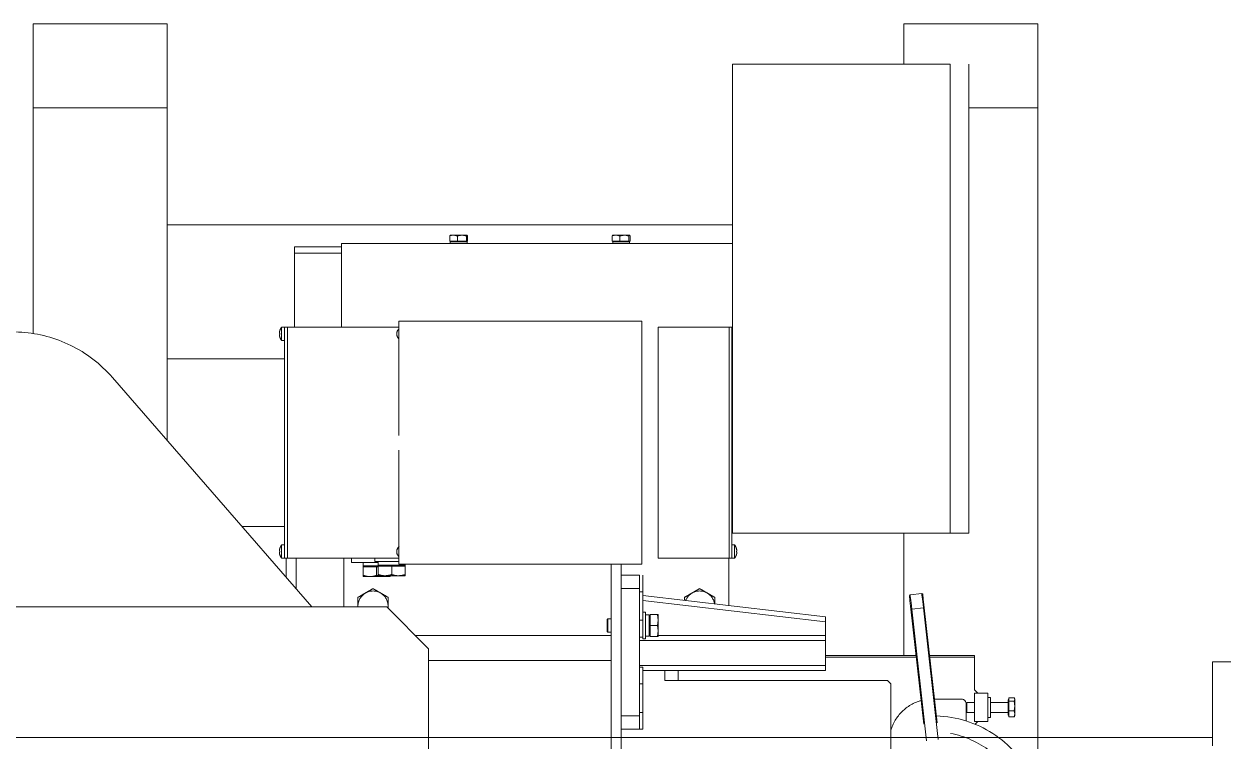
# Model space of a CAD drawing. Extents: x -681219 to -550379, y -242630 to -158199.
# Drawn here: x -670748 to -670032, y -209369 to -208940 of the extents above; entities that cross this region are included whole.
import ezdxf

# ---------------------------------------------------------------- set-up
doc = ezdxf.new("R2010")
doc.units = 0
doc.header["$LTSCALE"] = 1000
doc.linetypes.add('DASHED2', pattern=[9.525, 6.35, -3.175])
doc.layers.get('0').update_dxf_attribs({"linetype": 'CONTINUOUS'})
doc.layers.add('future', color=4, linetype='DASHED2', lineweight=0)

# ---------------------------------------------------------------- blocks, each defined once
blk = doc.blocks.new('*U130')
at = {"color": 0, "linetype": 'ByBlock', "lineweight": -2}
for p, q in [((-2287.25, 575.88), (-2287.25, 625.88)), ((-2287.25, 625.88), (-2207.25, 625.88)), ((-2207.25, 625.88), (-2207.25, 575.88)), ((-1767.25, 601.88), (-1767.25, 625.88)), ((-1767.25, 625.88), (-1687.25, 625.88)), ((-1687.25, 625.88), (-1687.25, 575.88)), ((-1869.6, 601.88), (-1869.6, 321.88)), ((-1739.6, 601.88), (-1869.6, 601.88)), ((-1739.6, 321.88), (-1739.6, 601.88)), ((-1728.6, 321.88), (-1728.6, 601.88)), ((-2287.25, 575.88), (-2207.25, 575.88)), ((-2287.25, 575.88), (-2287.25, 441.08)), ((-2207.25, 575.88), (-2207.25, 377.33)), ((-1728.6, 575.88), (-1687.25, 575.88)), ((-1687.25, 575.88), (-1687.25, 118.88)), ((-2207.25, 505.88), (-2207.25, 425.88)), ((-1869.6, 505.88), (-2207.25, 505.88)), ((-1869.6, 494.88), (-2103.1, 494.88)), ((-2103.1, 494.88), (-2103.1, 444.88)), ((-2038.44, 499.33), (-2036.15, 499.78)), ((-2038.44, 496.28), (-2038.44, 499.33)), ((-2036.15, 496.28), (-2038.44, 496.28)), ((-2038.14, 495.78), (-2038.14, 494.88)), ((-2028.06, 495.78), (-2038.14, 495.78)), ((-2036.15, 499.78), (-2038.1, 499.78)), ((-2038.1, 496.28), (-2038.1, 495.78)), ((-2031.19, 499.78), (-2036.15, 499.78)), ((-2033.86, 496.28), (-2036.15, 496.28)), ((-2033.86, 496.28), (-2033.86, 499.33)), ((-2031.19, 496.28), (-2033.86, 496.28)), ((-2031.19, 499.78), (-2028.15, 499.78)), ((-2028.52, 496.28), (-2031.19, 496.28)), ((-2028.52, 499.33), (-2028.15, 499.78)), ((-2028.52, 496.28), (-2028.52, 499.33)), ((-2028.15, 496.28), (-2028.52, 496.28)), ((-2027.77, 496.28), (-2028.15, 496.28)), ((-2028.1, 495.78), (-2028.1, 496.28)), ((-2028.06, 494.88), (-2028.06, 495.78)), ((-2027.77, 496.28), (-2027.77, 499.33)), ((-1941.44, 499.33), (-1939.15, 499.78)), ((-1941.44, 496.28), (-1941.44, 499.33)), ((-1939.15, 496.28), (-1941.44, 496.28)), ((-1941.14, 495.78), (-1941.14, 494.88)), ((-1931.06, 495.78), (-1941.14, 495.78)), ((-1939.15, 499.78), (-1941.1, 499.78)), ((-1941.1, 496.28), (-1941.1, 495.78)), ((-1934.19, 499.78), (-1939.15, 499.78)), ((-1936.86, 496.28), (-1939.15, 496.28)), ((-1936.86, 496.28), (-1936.86, 499.33)), ((-1934.19, 496.28), (-1936.86, 496.28)), ((-1934.19, 499.78), (-1931.15, 499.78)), ((-1931.52, 496.28), (-1934.19, 496.28)), ((-1931.52, 499.33), (-1931.15, 499.78)), ((-1931.52, 496.28), (-1931.52, 499.33)), ((-1931.15, 496.28), (-1931.52, 496.28)), ((-1930.77, 496.28), (-1931.15, 496.28)), ((-1931.1, 495.78), (-1931.1, 496.28)), ((-1931.06, 494.88), (-1931.06, 495.78)), ((-1930.77, 496.28), (-1930.77, 499.33)), ((-2131.1, 492.88), (-2103.1, 492.88)), ((-2131.1, 492.88), (-2131.1, 489.14)), ((-2131.1, 489.14), (-2131.1, 444.88)), ((-2131.1, 489.14), (-2103.1, 489.14)), ((-2137.1, 444.88), (-2138.83, 444.88)), ((-2138.83, 436.88), (-2138.83, 444.88)), ((-2137.1, 444.88), (-2137.1, 306.88)), ((-2137.1, 444.88), (-2135.37, 444.88)), ((-2135.37, 444.88), (-2135.37, 306.88)), ((-2135.37, 444.88), (-2068.75, 444.88)), ((-1923.75, 448.38), (-2068.75, 448.38)), ((-2068.75, 448.38), (-2068.75, 380.24)), ((-1923.75, 303.38), (-1923.75, 448.38)), ((-1914.1, 444.88), (-1871.6, 444.88)), ((-1914.1, 444.88), (-1914.1, 306.88)), ((-1871.6, 444.88), (-1871.6, 306.88)), ((-1871.6, 444.88), (-1870.1, 444.88)), ((-1869.6, 444.88), (-1870.1, 444.88)), ((-1870.1, 444.88), (-1870.1, 306.88)), ((-2139.91, 442.81), (-2139.9, 442.8)), ((-2139.9, 438.95), (-2139.91, 438.95)), ((-2138.83, 436.88), (-2137.1, 436.88)), ((-1870.1, 436.88), (-1869.6, 436.88)), ((-2137.1, 425.88), (-2207.25, 425.88)), ((-1869.6, 425.88), (-1870.1, 425.88)), ((-2120.81, 277.88), (-2239.88, 414.86)), ((-2068.75, 371.52), (-2068.75, 303.38)), ((-2162.53, 325.88), (-2137.1, 325.88)), ((-1870.1, 325.88), (-1869.6, 325.88)), ((-1739.6, 321.88), (-1869.6, 321.88)), ((-1767.25, 248.88), (-1767.25, 321.88)), ((-1739.6, 321.88), (-1728.6, 321.88)), ((-2137.1, 314.88), (-2138.83, 314.88)), ((-2138.83, 306.88), (-2138.83, 314.88)), ((-1868.38, 314.88), (-1870.1, 314.88)), ((-1868.38, 314.88), (-1868.38, 306.88)), ((-2138.83, 306.88), (-2137.1, 306.88)), ((-2137.1, 306.88), (-2135.37, 306.88)), ((-2136.1, 306.88), (-2136.1, 295.47)), ((-2135.37, 306.88), (-2068.75, 306.88)), ((-2130.1, 306.88), (-2130.1, 288.56)), ((-2101.75, 306.88), (-2101.75, 277.88)), ((-2097.1, 306.88), (-2097.1, 304.38)), ((-2097.1, 304.38), (-2081.19, 304.38)), ((-2090.19, 304.38), (-2090.19, 302.38)), ((-2090.19, 302.38), (-2081.09, 302.38)), ((-2090.1, 302.38), (-2090.1, 301.95)), ((-2090.1, 301.66), (-2089.75, 301.78)), ((-2090.1, 301.78), (-2090.1, 301.66)), ((-2089.75, 301.78), (-2090.1, 301.78)), ((-2090.1, 301.66), (-2090.1, 296.69)), ((-2089.75, 301.78), (-2086.1, 301.78)), ((-2086.1, 301.78), (-2082.46, 301.78)), ((-2083.1, 306.88), (-2083.1, 304.88)), ((-2083.1, 304.88), (-2068.75, 304.88)), ((-2082.46, 301.78), (-2082.1, 301.66)), ((-2081.75, 301.78), (-2082.46, 301.78)), ((-2082.1, 301.66), (-2081.75, 301.78)), ((-2082.1, 301.66), (-2082.1, 296.69)), ((-2081.75, 301.78), (-2081.1, 301.78)), ((-2081.19, 304.88), (-2081.19, 302.88)), ((-2065.01, 302.88), (-2081.19, 302.88)), ((-2081.1, 302.88), (-2081.1, 302.45)), ((-2081.1, 302.16), (-2080.75, 302.28)), ((-2081.1, 302.28), (-2081.1, 302.16)), ((-2080.75, 302.28), (-2081.1, 302.28)), ((-2081.1, 302.16), (-2081.1, 297.19)), ((-2080.75, 302.28), (-2077.1, 302.28)), ((-2077.1, 302.28), (-2073.46, 302.28)), ((-2073.46, 302.28), (-2073.1, 302.16)), ((-2072.75, 302.28), (-2073.46, 302.28)), ((-2073.1, 302.16), (-2072.75, 302.28)), ((-2073.1, 302.16), (-2073.1, 297.19)), ((-2072.75, 302.28), (-2069.1, 302.28)), ((-2069.1, 302.28), (-2065.46, 302.28)), ((-2068.75, 303.38), (-1923.75, 303.38)), ((-2065.46, 302.28), (-2065.1, 302.16)), ((-2065.1, 302.28), (-2065.46, 302.28)), ((-2065.1, 302.45), (-2065.1, 302.88)), ((-2065.1, 302.16), (-2065.1, 302.28)), ((-2065.1, 302.16), (-2065.1, 297.19)), ((-2065.01, 302.88), (-2065.01, 303.38)), ((-1942.1, 303.38), (-1942.1, 126.88)), ((-1936.1, 303.38), (-1936.1, 126.88)), ((-1914.1, 306.88), (-1871.6, 306.88)), ((-1871.75, 278.63), (-1871.75, 306.88)), ((-1871.6, 306.88), (-1870.1, 306.88)), ((-1870.1, 306.88), (-1868.38, 306.88)), ((-2090.1, 295.98), (-2086.1, 295.98)), ((-2086.1, 295.98), (-2078.1, 295.98)), ((-2081.1, 296.48), (-2077.1, 296.48)), ((-2078.1, 295.98), (-2074.1, 295.98)), ((-2077.1, 296.48), (-2069.1, 296.48)), ((-2069.1, 296.48), (-2065.1, 296.48)), ((-1936.1, 296.88), (-1925.1, 296.88)), ((-1925.1, 288.88), (-1925.1, 296.88)), ((-1923.1, 296.88), (-1923.1, 286.88)), ((-1936.1, 288.88), (-1925.1, 288.88)), ((-1925.1, 212.88), (-1925.1, 288.88)), ((-1923.1, 286.88), (-1925.1, 286.88)), ((-1923.1, 286.88), (-1923.1, 269.88)), ((-1923.1, 284.64), (-1814.1, 271.88)), ((-1814.1, 268.86), (-1923.1, 281.62)), ((-1763.56, 285.06), (-1764, 284.51)), ((-1756.6, 285.84), (-1763.56, 285.06)), ((-1756.05, 285.4), (-1756.6, 285.84)), ((-2356.1, 277.88), (-2076.1, 277.88)), ((-2093.25, 278.38), (-2093.24, 277.88)), ((-2093.25, 278.38), (-2093.25, 277.75)), ((-2076.1, 277.88), (-2051.1, 252.88)), ((-1921.5, 274.77), (-1923.1, 274.77)), ((-1921.5, 274.77), (-1921.5, 258.77)), ((-1919.4, 273.21), (-1921.5, 273.21)), ((-1919.4, 273.21), (-1919.4, 260.33)), ((-1918.8, 273.11), (-1919.4, 272.51)), ((-1918.8, 266.77), (-1918.8, 273.27)), ((-1918.8, 273.27), (-1914.47, 273.27)), ((-1914.47, 273.27), (-1914.1, 270.02)), ((-1914.1, 273.27), (-1914.1, 270.02)), ((-1763.1, 276.45), (-1762.61, 276.58)), ((-1755.4, 207.83), (-1763.1, 276.45)), ((-1755.65, 277.36), (-1762.61, 276.58)), ((-1762.61, 276.58), (-1753.79, 197.94)), ((-1746.84, 198.72), (-1755.65, 277.36)), ((-1755.65, 277.36), (-1755.15, 277.34)), ((-1755.15, 277.34), (-1747.45, 208.69)), ((-1944, 270.77), (-1944.4, 270.37)), ((-1944.4, 263.17), (-1944.4, 270.37)), ((-1942.1, 270.77), (-1944, 270.77)), ((-1944, 270.77), (-1944, 262.77)), ((-1923.1, 269.88), (-1925.1, 269.88)), ((-1923.1, 269.88), (-1923.1, 265.52)), ((-1923.1, 265.52), (-1923.1, 258.77)), ((-1918.8, 260.27), (-1918.8, 266.77)), ((-1918.8, 266.77), (-1914.47, 266.77)), ((-1914.1, 270.02), (-1914.47, 266.77)), ((-1914.47, 266.77), (-1914.1, 263.52)), ((-1914.1, 263.52), (-1914.1, 270.02)), ((-1814.1, 271.88), (-1814.1, 268.86)), ((-1814.1, 268.86), (-1814.1, 260.88)), ((-2059.1, 260.88), (-1942.1, 260.88)), ((-1944.4, 263.17), (-1944, 262.77)), ((-1944, 262.77), (-1942.1, 262.77)), ((-1925.1, 259.88), (-1923.1, 259.88)), ((-1814.1, 257.88), (-1925.1, 257.88)), ((-1923.1, 258.77), (-1921.5, 258.77)), ((-1921.5, 260.33), (-1919.4, 260.33)), ((-1919.4, 261.04), (-1918.8, 260.44)), ((-1919.4, 260.88), (-1919.24, 260.88)), ((-1918.8, 260.27), (-1914.47, 260.27)), ((-1914.1, 263.52), (-1914.47, 260.27)), ((-1914.1, 260.27), (-1914.1, 263.52)), ((-1914.1, 260.88), (-1814.1, 260.88)), ((-1814.1, 260.88), (-1814.1, 257.88)), ((-1814.1, 257.88), (-1814.1, 242.88)), ((-2051.1, 252.88), (-2051.1, 192.88)), ((-2051.1, 245.88), (-1942.1, 245.88)), ((-1814.1, 248.88), (-1760.01, 248.88)), ((-1759.89, 247.88), (-1814.1, 247.88)), ((-1751.96, 248.88), (-1725.1, 248.88)), ((-1725.1, 247.88), (-1751.84, 247.88)), ((-1725.1, 248.88), (-1725.1, 247.88)), ((-1725.1, 247.88), (-1725.1, 228.38)), ((-1583.06, 245), (-1543.06, 245)), ((-1583.06, 245), (-1583.06, 195)), ((-1925.1, 242.88), (-1814.1, 242.88)), ((-1923.1, 241.88), (-1925.1, 241.88)), ((-1923.1, 241.88), (-1923.1, 231.88)), ((-1814.1, 239.88), (-1923.1, 239.88)), ((-1910.1, 233.88), (-1910.1, 239.88)), ((-1902.1, 239.88), (-1902.1, 233.88)), ((-1814.1, 242.88), (-1814.1, 239.88)), ((-1923.1, 231.88), (-1925.1, 231.88)), ((-1923.1, 231.88), (-1923.1, 214.88)), ((-1902.1, 233.88), (-1910.1, 233.88)), ((-1777.1, 233.88), (-1902.1, 233.88)), ((-1777.1, 233.88), (-1775.1, 231.88)), ((-1775.1, 204.02), (-1775.1, 231.88)), ((-1733.1, 222.88), (-1749.04, 222.88)), ((-1723.1, 226.38), (-1725.1, 228.38)), ((-1717.1, 226.38), (-1725.1, 226.38)), ((-1725.1, 226.38), (-1725.1, 209.38)), ((-1717.1, 226.38), (-1717.1, 220.27)), ((-1715.5, 223.88), (-1717.1, 223.88)), ((-1715.5, 223.88), (-1715.5, 212.33)), ((-1704.6, 222.75), (-1705.1, 222.25)), ((-1705.1, 222.25), (-1705.1, 221.97)), ((-1705.1, 221.97), (-1705.1, 213.51)), ((-1704.6, 223.57), (-1701.38, 223.57)), ((-1704.6, 221.55), (-1704.6, 223.57)), ((-1701.1, 222.88), (-1701.22, 223.21)), ((-1701.1, 222.88), (-1701.1, 222.56)), ((-1701.1, 222.56), (-1701.1, 218.7)), ((-1923.1, 214.88), (-1925.1, 214.88)), ((-1923.1, 214.88), (-1923.1, 204.88)), ((-1729.8, 220.88), (-1730.1, 220.58)), ((-1730.1, 209.77), (-1730.1, 219.88)), ((-1730.1, 215.18), (-1729.8, 214.88)), ((-1725.1, 220.88), (-1729.8, 220.88)), ((-1729.8, 220.88), (-1729.8, 214.88)), ((-1729.8, 214.88), (-1725.1, 214.88)), ((-1717.1, 220.27), (-1717.1, 215.48)), ((-1717.1, 215.48), (-1717.1, 209.38)), ((-1705.1, 220.88), (-1715.5, 220.88)), ((-1715.5, 214.88), (-1705.1, 214.88)), ((-1704.6, 221.55), (-1701.38, 221.55)), ((-1704.6, 215.86), (-1704.6, 221.55)), ((-1704.6, 215.86), (-1701.38, 215.86)), ((-1704.6, 212.18), (-1704.6, 215.86)), ((-1701.38, 221.55), (-1701.1, 218.7)), ((-1701.1, 218.7), (-1701.38, 215.86)), ((-1701.38, 215.86), (-1701.1, 214.02)), ((-1701.1, 218.7), (-1701.1, 214.02)), ((-1936.1, 212.88), (-1925.1, 212.88)), ((-1925.1, 204.88), (-1925.1, 212.88)), ((-1717.1, 209.38), (-1725.1, 209.38)), ((-1724.69, 207.79), (-1723.1, 209.38)), ((-1717.1, 211.88), (-1715.5, 211.88)), ((-1715.5, 212.33), (-1715.5, 211.88)), ((-1705.1, 213.51), (-1704.6, 213.01)), ((-1704.6, 212.18), (-1701.38, 212.18)), ((-1701.1, 214.02), (-1701.38, 212.18)), ((-1701.22, 212.54), (-1701.1, 212.88)), ((-1701.1, 214.02), (-1701.1, 212.88)), ((-1936.1, 204.88), (-1925.1, 204.88)), ((-1925.1, 204.88), (-1923.1, 204.88)), ((-1775.1, 204.02), (-1775.1, 125.88)), ((-2393.06, 200), (-1583.06, 200))]:
    blk.add_line(p, q, dxfattribs=at)
at = {"color": 0, "linetype": 'ByBlock', "lineweight": -2, "flags": 128}
for points in [[(-2140.18, 441.22), (-2140.17, 441.22), (-2140.15, 441.22), (-2140.12, 441.22), (-2140.09, 441.21), (-2140.05, 441.21), (-2140.01, 441.2), (-2139.96, 441.19), (-2139.9, 441.18)], [(-2139.9, 440.57), (-2139.96, 440.56), (-2140.01, 440.55), (-2140.05, 440.55), (-2140.09, 440.54), (-2140.12, 440.54), (-2140.15, 440.53), (-2140.17, 440.53), (-2140.18, 440.53)], [(-2140.18, 311.22), (-2140.17, 311.22), (-2140.15, 311.22), (-2140.12, 311.22), (-2140.09, 311.21), (-2140.05, 311.21), (-2140.01, 311.2), (-2139.96, 311.19), (-2139.9, 311.18)], [(-2139.9, 310.57), (-2139.96, 310.56), (-2140.01, 310.56), (-2140.05, 310.55), (-2140.09, 310.54), (-2140.12, 310.54), (-2140.15, 310.53), (-2140.17, 310.53), (-2140.18, 310.53)], [(-1867.3, 311.18), (-1867.24, 311.19), (-1867.19, 311.2), (-1867.15, 311.21), (-1867.11, 311.21), (-1867.08, 311.22), (-1867.05, 311.22), (-1867.03, 311.22), (-1867.02, 311.22)], [(-1867.02, 310.53), (-1867.03, 310.53), (-1867.05, 310.53), (-1867.08, 310.54), (-1867.11, 310.54), (-1867.15, 310.55), (-1867.19, 310.56), (-1867.24, 310.56), (-1867.3, 310.57)], [(-1763.1, 276.45), (-1763.3, 278.25), (-1763.49, 279.92), (-1763.65, 281.41), (-1763.79, 282.65), (-1763.9, 283.6), (-1763.97, 284.22), (-1764, 284.5), (-1764, 284.51)], [(-1763.56, 285.06), (-1763.56, 285.05), (-1763.53, 284.76), (-1763.45, 284.11), (-1763.34, 283.1), (-1763.19, 281.8), (-1763.02, 280.23), (-1762.82, 278.47), (-1762.61, 276.58)], [(-1755.65, 277.36), (-1755.86, 279.25), (-1756.06, 281.01), (-1756.24, 282.58), (-1756.38, 283.88), (-1756.5, 284.89), (-1756.57, 285.54), (-1756.6, 285.83), (-1756.6, 285.84)], [(-1756.05, 285.4), (-1756.05, 285.39), (-1756.02, 285.12), (-1755.95, 284.49), (-1755.84, 283.54), (-1755.7, 282.3), (-1755.54, 280.81), (-1755.35, 279.14), (-1755.15, 277.34)], [(-2075.25, 278.38), (-2075.33, 277.2), (-2075.34, 277.12)]]:
    blk.add_lwpolyline(points, dxfattribs=at)
at = {"color": 0, "linetype": 'ByBlock', "lineweight": -2}
for centre, radius, start, end in [((-2133.7, 440.88), 6.5, 142.02013, 162.71786), ((-2066.1, 440.88), 4, 131.49082, 180), ((-2299.5, 363.04), 79, 40.99552, 220.99552), ((-2133.66, 440.88), 6.53, 162.86719, 176.95908), ((-2133.66, 440.88), 6.53, 183.04092, 197.13281), ((-2131.95, 440.88), 7.96, 177.79464, 182.20536), ((-2133.7, 440.88), 6.5, 197.28214, 217.97987), ((-2066.1, 440.88), 4, 180, 228.50918), ((-2133.66, 310.88), 6.53, 162.86688, 176.9592), ((-2133.66, 310.88), 6.53, 183.04126, 197.13229), ((-2133.7, 310.88), 6.5, 142.02013, 162.71786), ((-2140.09, 312.6), 0.277, 46.51107, 48.16661), ((-2131.95, 310.88), 7.96, 177.79456, 182.20544), ((-2133.7, 310.88), 6.5, 197.28214, 217.97987), ((-2138.94, 307.9), 1.43, 132.34363, 132.66412), ((-2066.1, 310.88), 4, 130.38405, 180), ((-2066.1, 310.88), 4, 180, 228.50918), ((-1873.5, 310.88), 6.5, 17.28214, 37.97987), ((-1873.5, 310.88), 6.5, 322.02013, 342.71786), ((-1867.14, 312.64), 0.226, 131.64629, 133.67603), ((-1873.55, 310.88), 6.53, 3.04081, 17.13258), ((-1875.26, 310.88), 7.97, 357.79703, 2.20297), ((-1873.55, 310.88), 6.54, 342.86824, 356.95873), ((-1867.17, 309.09), 0.195, 226.32356, 228.66869), ((-2084.25, 278.38), 9, 60, 120), ((-1889.25, 278.38), 9, 60, 120), ((-2084.25, 278.38), 9, 120, 180), ((-2084.25, 278.38), 9, 0, 60), ((-1889.25, 278.38), 9, 120, 158.60756), ((-1889.25, 278.38), 9, 8.03267, 60), ((-1750.1, 196.88), 26, 105.35752, 164.05763), ((-1733.1, 219.88), 3, 0, 90), ((-1750.1, 146.88), 66, 26.10388, 88.10263), ((-1750.1, 146.88), 56.5, 26.10388, 79.10983)]:
    blk.add_arc(centre, radius, start, end, dxfattribs=at)
for points, knots in [([(-2038.06, 499.78), (-2038.07, 499.78), (-2038.2, 499.77), (-2038.32, 499.54), (-2038.44, 499.33)], [0, 0, 0, 0, 0.070203, 1, 1, 1, 1]), ([(-2036.15, 499.78), (-2036.09, 499.78), (-2035.32, 499.77), (-2034.56, 499.54), (-2033.86, 499.33)], [0, 0, 0, 0, 0.070197, 1, 1, 1, 1]), ([(-2033.86, 499.33), (-2033.68, 499.39), (-2032.81, 499.65), (-2031.91, 499.72), (-2031.19, 499.78)], [0, 0, 0, 0, 0.211005, 1, 1, 1, 1]), ([(-2031.19, 499.78), (-2030.98, 499.77), (-2030.08, 499.75), (-2029.2, 499.51), (-2028.52, 499.33)], [0, 0, 0, 0, 0.231849, 1, 1, 1, 1]), ([(-2028.15, 499.78), (-2028.14, 499.78), (-2028.01, 499.77), (-2027.88, 499.54), (-2027.77, 499.33)], [0, 0, 0, 0, 0.070203, 1, 1, 1, 1]), ([(-1941.06, 499.78), (-1941.07, 499.78), (-1941.2, 499.77), (-1941.32, 499.54), (-1941.44, 499.33)], [0, 0, 0, 0, 0.070203, 1, 1, 1, 1]), ([(-1939.15, 499.78), (-1939.09, 499.78), (-1938.32, 499.77), (-1937.56, 499.54), (-1936.86, 499.33)], [0, 0, 0, 0, 0.070198, 1, 1, 1, 1]), ([(-1936.86, 499.33), (-1936.68, 499.39), (-1935.81, 499.65), (-1934.91, 499.72), (-1934.19, 499.78)], [0, 0, 0, 0, 0.211005, 1, 1, 1, 1]), ([(-1934.19, 499.78), (-1933.98, 499.77), (-1933.08, 499.75), (-1932.2, 499.51), (-1931.52, 499.33)], [0, 0, 0, 0, 0.231848, 1, 1, 1, 1]), ([(-1931.15, 499.78), (-1931.14, 499.78), (-1931.01, 499.77), (-1930.88, 499.54), (-1930.77, 499.33)], [0, 0, 0, 0, 0.070203, 1, 1, 1, 1]), ([(-2086.1, 295.98), (-2086.2, 295.98), (-2086.91, 295.98), (-2088.27, 296.14), (-2089.49, 296.51), (-2090.1, 296.69)], [0, 0, 0, 0, 0.070086, 0.53078, 1, 1, 1, 1]), ([(-2090.1, 296.69), (-2090.1, 296.61), (-2090.1, 296.19), (-2090.1, 296.07), (-2090.1, 295.98)], [0, 0, 0, 0, 0.188695, 1, 1, 1, 1]), ([(-2082.1, 296.69), (-2082.75, 296.49), (-2084.06, 296.09), (-2085.42, 296.01), (-2086.1, 295.98)], [0, 0, 0, 0, 0.495457, 1, 1, 1, 1]), ([(-2078.1, 295.98), (-2078.2, 295.98), (-2078.91, 295.98), (-2080.27, 296.14), (-2081.49, 296.51), (-2082.1, 296.69)], [0, 0, 0, 0, 0.070084, 0.530785, 1, 1, 1, 1]), ([(-2077.1, 296.48), (-2077.2, 296.48), (-2077.91, 296.48), (-2079.27, 296.64), (-2080.49, 297.01), (-2081.1, 297.19)], [0, 0, 0, 0, 0.07008, 0.530782, 1, 1, 1, 1]), ([(-2081.1, 297.19), (-2081.1, 297.11), (-2081.1, 296.69), (-2081.1, 296.57), (-2081.1, 296.48)], [0, 0, 0, 0, 0.188716, 1, 1, 1, 1]), ([(-2074.91, 296.48), (-2075.29, 296.36), (-2076.34, 296.05), (-2077.42, 296.01), (-2078.1, 295.98)], [0, 0, 0, 0, 0.3653301, 1, 1, 1, 1]), ([(-2073.1, 297.19), (-2073.75, 296.99), (-2075.06, 296.59), (-2076.42, 296.51), (-2077.1, 296.48)], [0, 0, 0, 0, 0.495453, 1, 1, 1, 1]), ([(-2074.1, 295.98), (-2074.1, 296.07), (-2074.1, 296.19), (-2074.1, 296.61), (-2074.1, 296.69)], [0, 0, 0, 0, 0.811305, 1, 1, 1, 1]), ([(-2069.1, 296.48), (-2069.2, 296.48), (-2069.91, 296.48), (-2071.27, 296.64), (-2072.49, 297.01), (-2073.1, 297.19)], [0, 0, 0, 0, 0.070092, 0.530777, 1, 1, 1, 1]), ([(-2065.1, 297.19), (-2065.75, 296.99), (-2067.06, 296.59), (-2068.42, 296.51), (-2069.1, 296.48)], [0, 0, 0, 0, 0.495459, 1, 1, 1, 1]), ([(-2065.1, 296.48), (-2065.1, 296.57), (-2065.1, 296.69), (-2065.1, 297.11), (-2065.1, 297.19)], [0, 0, 0, 0, 0.811284, 1, 1, 1, 1]), ([(-2084.25, 288.77), (-2084.98, 288.35), (-2086.46, 287.5), (-2087.98, 286.62), (-2088.75, 286.17)], [0, 0, 0, 0, 0.495459, 1, 1, 1, 1]), ([(-2079.75, 286.17), (-2079.86, 286.23), (-2080.67, 286.7), (-2082.19, 287.58), (-2083.56, 288.37), (-2084.25, 288.77)], [0, 0, 0, 0, 0.070089, 0.530783, 1, 1, 1, 1]), ([(-1889.25, 288.77), (-1889.98, 288.35), (-1891.46, 287.5), (-1892.98, 286.62), (-1893.75, 286.17)], [0, 0, 0, 0, 0.495459, 1, 1, 1, 1]), ([(-1884.75, 286.17), (-1884.86, 286.23), (-1885.67, 286.7), (-1887.19, 287.58), (-1888.56, 288.37), (-1889.25, 288.77)], [0, 0, 0, 0, 0.070089, 0.530783, 1, 1, 1, 1]), ([(-2088.75, 286.17), (-2088.86, 286.11), (-2089.67, 285.64), (-2091.19, 284.76), (-2092.56, 283.97), (-2093.25, 283.57)], [0, 0, 0, 0, 0.070093, 0.530785, 1, 1, 1, 1]), ([(-2093.25, 283.57), (-2093.25, 283.24), (-2093.25, 281.55), (-2093.25, 279.79), (-2093.25, 278.38)], [0, 0, 0, 0, 0.196353, 1, 1, 1, 1]), ([(-2075.25, 283.57), (-2075.98, 283.99), (-2077.46, 284.85), (-2078.98, 285.73), (-2079.75, 286.17)], [0, 0, 0, 0, 0.495457, 1, 1, 1, 1]), ([(-2075.25, 278.38), (-2075.25, 279.79), (-2075.25, 281.55), (-2075.25, 283.24), (-2075.25, 283.57)], [0, 0, 0, 0, 0.803647, 1, 1, 1, 1]), ([(-1893.75, 286.17), (-1893.86, 286.11), (-1894.67, 285.64), (-1896.19, 284.76), (-1897.56, 283.97), (-1898.25, 283.57)], [0, 0, 0, 0, 0.070093, 0.530785, 1, 1, 1, 1]), ([(-1898.25, 283.57), (-1898.25, 283.24), (-1898.25, 282.64), (-1898.25, 282.01), (-1898.25, 281.73)], [0, 0, 0, 0, 0.549182, 1, 1, 1, 1]), ([(-1880.25, 283.57), (-1880.98, 283.99), (-1882.46, 284.85), (-1883.98, 285.73), (-1884.75, 286.17)], [0, 0, 0, 0, 0.495457, 1, 1, 1, 1]), ([(-1880.25, 279.62), (-1880.25, 280.62), (-1880.25, 281.95), (-1880.25, 283.24), (-1880.25, 283.57)], [0, 0, 0, 0, 0.742042, 1, 1, 1, 1]), ([(-2075.25, 277.03), (-2075.25, 277.09), (-2075.25, 277.53), (-2075.25, 277.99), (-2075.25, 278.38)], [0, 0, 0, 0, 0.142727, 1, 1, 1, 1]), ([(-1914.1, 273.27), (-1914.17, 273.27), (-1914.24, 273.27), (-1914.46, 273.27), (-1914.47, 273.27)], [0, 0, 0, 0, 0.973002, 1, 1, 1, 1]), ([(-1914.47, 260.27), (-1914.46, 260.27), (-1914.24, 260.27), (-1914.17, 260.27), (-1914.1, 260.27)], [0, 0, 0, 0, 0.026998, 1, 1, 1, 1]), ([(-1701.38, 223.57), (-1701.34, 223.49), (-1701.17, 223.15), (-1701.13, 222.81), (-1701.1, 222.56)], [0, 0, 0, 0, 0.253059, 1, 1, 1, 1]), ([(-1701.1, 222.56), (-1701.15, 222.23), (-1701.21, 221.89), (-1701.38, 221.56), (-1701.38, 221.55)], [0, 0, 0, 0, 0.973008, 1, 1, 1, 1]), ([(-1701.38, 212.18), (-1701.38, 212.19), (-1701.31, 212.31), (-1701.29, 212.44), (-1701.28, 212.55)], [0, 0, 0, 0, 0.073986, 1, 1, 1, 1])]:
    blk.add_open_spline(points, degree=3, knots=knots, dxfattribs=at)

msp = doc.modelspace()

# ---------------------------------------------------------------- block references
at = {"layer": 'future'}
msp.add_blockref('*U130', (-668455.1907, -209566.3401), dxfattribs=at)

doc.saveas('drawing.dxf')
